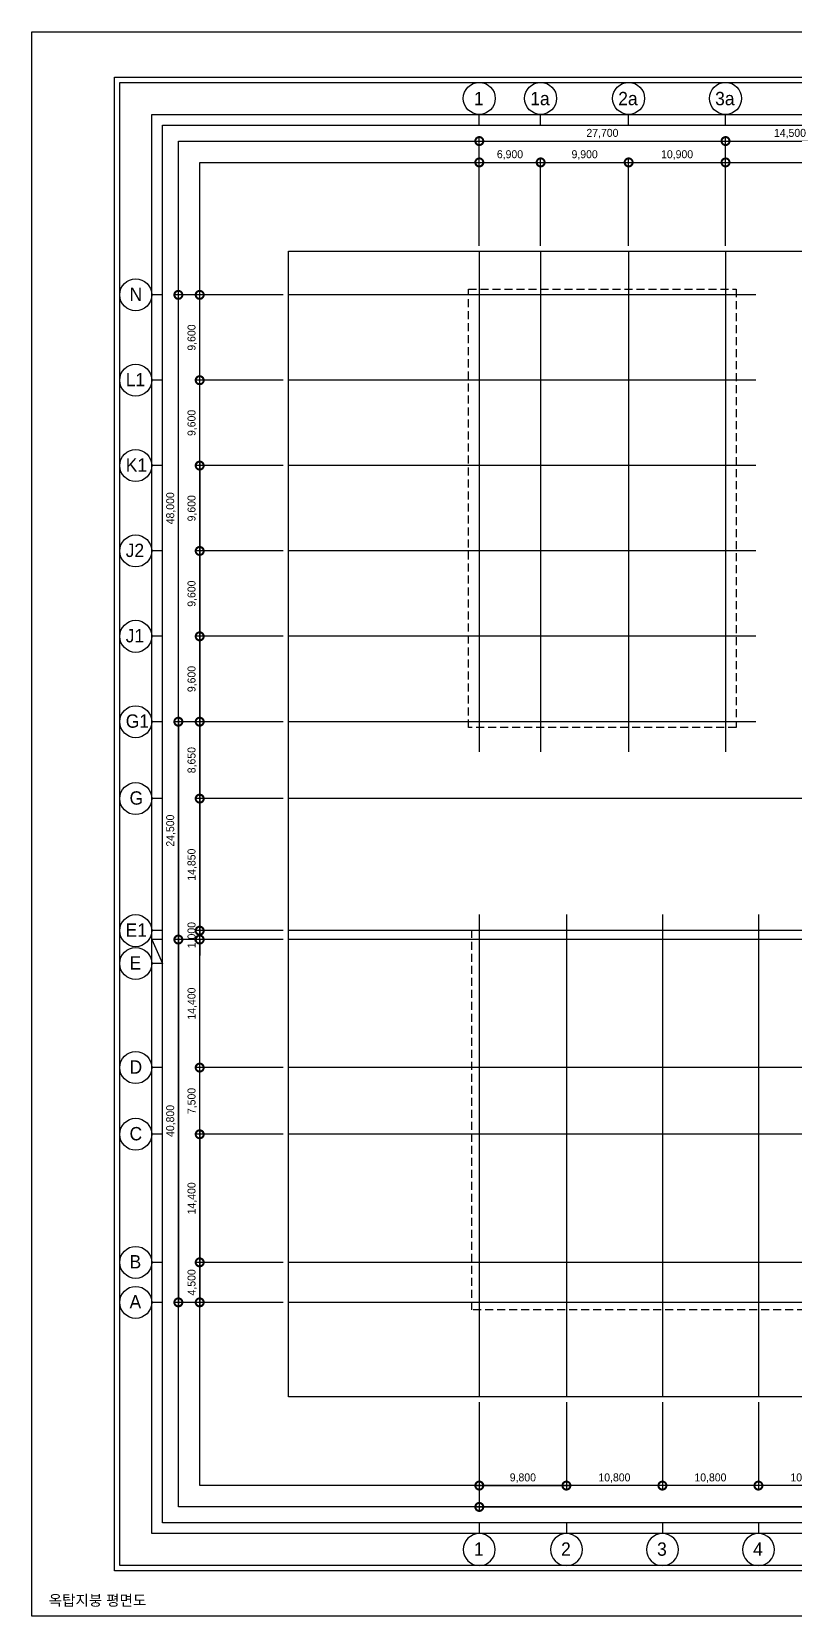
# Model space of a CAD drawing. Header units: millimetres. Extents: x 0 to 252300, y 0 to 178200.
# Drawn here: x 0 to 85903, y 0 to 178200 of the extents above; entities that cross this region are included whole.
import ezdxf
from ezdxf.enums import TextEntityAlignment as Align

# ---------------------------------------------------------------- set-up
doc = ezdxf.new("R2010")
doc.units = ezdxf.units.MM
doc.header["$LTSCALE"] = 300
doc.linetypes.add('H1', pattern=[1.5, 1, -0.5])
for name, color, linetype in [('A-CEN_axis', 12, 'Continuous'), ('A-DIM', 7, 'Continuous'), ('A-SYM-BUB', 3, 'Continuous'), ('BOUNDARY_추후 증축', 7, 'H1')]:
    doc.layers.add(name, color=color, linetype=linetype)
doc.layers.add('check1', color=191, linetype='Continuous', plot=False)
doc.layers.add('NOPLOT', color=191, linetype='Continuous', plot=False)
doc.styles.add('Gtx', font='Dotum.ttf')
doc.dimstyles.new('Gdim300', dxfattribs={"dimscale": 300, "dimtxt": 3, "dimasz": 6, "dimexe": 1.5, "dimexo": 2, "dimgap": 1, "dimtad": 1, "dimdec": 0, "dimzin": 0, "dimdsep": 46, "dimlunit": 6, "dimtxsty": 'Gtx', "dimblk": 'DOTSMALL', "dimblk1": 'DOTSMALL', "dimblk2": 'DOTSMALL', "dimcen": 1.5, "dimdle": 1.5, "dimclrd": 1, "dimclre": 1, "dimclrt": 256, "dimazin": 0, "dimtfac": 1, "dimtdec": 0, "dimtix": 1, "dimtmove": 2, "dimatfit": 3, "dimldrblk": 'DOTSMALL', "dimfxl": 1, "dimtolj": 1, "dimtzin": 0, "dimlwd": -1, "dimlwe": -1, "dimarcsym": 0})

# ---------------------------------------------------------------- blocks, each defined once
blk = doc.blocks.new('A$Cd589e0f6')
at = {"layer": 'check1'}
for points in [[(9900, -5700), (218700, -5700), (218700, -172500), (9900, -172500)], [(13500, -9300), (215100, -9300), (215100, -168900), (13500, -168900)], [(14700, -10500), (213900, -10500), (213900, -167700), (14700, -167700)], [(16500, -12300), (212100, -12300), (212100, -165900), (16500, -165900)], [(18900, -14700), (209700, -14700), (209700, -163500), (18900, -163500)], [(28900, -24700), (199700, -24700), (199700, -153500), (28900, -153500)]]:
    blk.add_lwpolyline(points, close=True, dxfattribs=at)
blk = doc.blocks.new('_DotSmall')
at = {"color": 0, "linetype": 'ByBlock', "const_width": 0.5}
blk.add_lwpolyline([(-0.0625, 0, 1), (0.0625, 0, 1)], format="xyb", close=True, dxfattribs=at)
blk = doc.blocks.new('*D48')
at = {"layer": 'A-DIM', "color": 1, "transparency": 16777216}
for p, q in [((9800, -124505), (9800, -134355)), ((20600, -124505), (20600, -134355)), ((21050, -133905), (9350, -133905))]:
    blk.add_line(p, q, dxfattribs=at)
at = {"layer": 'Defpoints', "color": 0, "transparency": 16777216}
for p in [(9800, -123905), (20600, -123905), (9800, -133905)]:
    blk.add_point(p, dxfattribs=at)
at = {"layer": 'A-DIM', "color": 1, "transparency": 16777216, "xscale": 1800, "yscale": 1800, "zscale": 1800, "rotation": 180}
blk.add_blockref('_DotSmall', (9800, -133905), dxfattribs=at)
at = {"layer": 'A-DIM', "color": 1, "transparency": 16777216, "xscale": 1800, "yscale": 1800, "zscale": 1800}
blk.add_blockref('_DotSmall', (20600, -133905), dxfattribs=at)
at = {"layer": 'A-DIM', "color": 3, "transparency": 16777216, "insert": (15200, -133068), "char_height": 900, "attachment_point": 5, "style": 'Gtx'}
blk.add_mtext('\\A1;10,800', dxfattribs=at)
blk = doc.blocks.new('*D49')
at = {"layer": 'A-DIM', "color": 1, "transparency": 16777216}
for p, q in [((0, -124505), (0, -134355)), ((9800, -124505), (9800, -134355)), ((-450, -133905), (10250, -133905))]:
    blk.add_line(p, q, dxfattribs=at)
at = {"layer": 'Defpoints', "color": 0, "transparency": 16777216}
for p in [(0, -123905), (9800, -123905), (9800, -133905)]:
    blk.add_point(p, dxfattribs=at)
at = {"layer": 'A-DIM', "color": 1, "transparency": 16777216, "xscale": 1800, "yscale": 1800, "zscale": 1800, "rotation": 180}
blk.add_blockref('_DotSmall', (0, -133905), dxfattribs=at)
at = {"layer": 'A-DIM', "color": 1, "transparency": 16777216, "xscale": 1800, "yscale": 1800, "zscale": 1800}
blk.add_blockref('_DotSmall', (9800, -133905), dxfattribs=at)
at = {"layer": 'A-DIM', "color": 3, "transparency": 16777216, "insert": (4900, -133068), "char_height": 900, "attachment_point": 5, "style": 'Gtx'}
blk.add_mtext('\\A1;9,800', dxfattribs=at)
blk = doc.blocks.new('*D50')
at = {"layer": 'A-DIM', "color": 1, "transparency": 16777216}
for p, q in [((0, -124505), (0, -136755)), ((84400, -124505), (84400, -136755)), ((-450, -136305), (84850, -136305))]:
    blk.add_line(p, q, dxfattribs=at)
at = {"layer": 'Defpoints', "color": 0, "transparency": 16777216}
for p in [(0, -123905), (84400, -123905), (84400, -136305)]:
    blk.add_point(p, dxfattribs=at)
at = {"layer": 'A-DIM', "color": 1, "transparency": 16777216, "xscale": 1800, "yscale": 1800, "zscale": 1800, "rotation": 180}
blk.add_blockref('_DotSmall', (0, -136305), dxfattribs=at)
at = {"layer": 'A-DIM', "color": 1, "transparency": 16777216, "xscale": 1800, "yscale": 1800, "zscale": 1800}
blk.add_blockref('_DotSmall', (84400, -136305), dxfattribs=at)
at = {"layer": 'A-DIM', "color": 3, "transparency": 16777216, "insert": (42200, -135468), "char_height": 900, "attachment_point": 5, "style": 'Gtx'}
blk.add_mtext('\\A1;84,400', dxfattribs=at)
blk = doc.blocks.new('*D51')
at = {"layer": 'A-DIM', "color": 1, "transparency": 16777216}
for p, q in [((20600, -124505), (20600, -134355)), ((31400, -124505), (31400, -134355)), ((31850, -133905), (20150, -133905))]:
    blk.add_line(p, q, dxfattribs=at)
at = {"layer": 'Defpoints', "color": 0, "transparency": 16777216}
for p in [(20600, -123905), (31400, -123905), (20600, -133905)]:
    blk.add_point(p, dxfattribs=at)
at = {"layer": 'A-DIM', "color": 1, "transparency": 16777216, "xscale": 1800, "yscale": 1800, "zscale": 1800, "rotation": 180}
blk.add_blockref('_DotSmall', (20600, -133905), dxfattribs=at)
at = {"layer": 'A-DIM', "color": 1, "transparency": 16777216, "xscale": 1800, "yscale": 1800, "zscale": 1800}
blk.add_blockref('_DotSmall', (31400, -133905), dxfattribs=at)
at = {"layer": 'A-DIM', "color": 3, "transparency": 16777216, "insert": (26000, -133068), "char_height": 900, "attachment_point": 5, "style": 'Gtx'}
blk.add_mtext('\\A1;10,800', dxfattribs=at)
blk = doc.blocks.new('*D52')
at = {"layer": 'A-DIM', "color": 1, "transparency": 16777216}
for p, q in [((31400, -124505), (31400, -134355)), ((42200, -124505), (42200, -134355)), ((42650, -133905), (30950, -133905))]:
    blk.add_line(p, q, dxfattribs=at)
at = {"layer": 'Defpoints', "color": 0, "transparency": 16777216}
for p in [(31400, -123905), (42200, -123905), (31400, -133905)]:
    blk.add_point(p, dxfattribs=at)
at = {"layer": 'A-DIM', "color": 1, "transparency": 16777216, "xscale": 1800, "yscale": 1800, "zscale": 1800, "rotation": 180}
blk.add_blockref('_DotSmall', (31400, -133905), dxfattribs=at)
at = {"layer": 'A-DIM', "color": 1, "transparency": 16777216, "xscale": 1800, "yscale": 1800, "zscale": 1800}
blk.add_blockref('_DotSmall', (42200, -133905), dxfattribs=at)
at = {"layer": 'A-DIM', "color": 3, "transparency": 16777216, "insert": (36800, -133068), "char_height": 900, "attachment_point": 5, "style": 'Gtx'}
blk.add_mtext('\\A1;10,800', dxfattribs=at)
blk = doc.blocks.new('*D62')
at = {"layer": 'A-DIM', "color": 1, "transparency": 16777216}
for p, q in [((-33854, -48450), (-33854, 450)), ((-22054, 0), (-34304, 0)), ((-22054, -48000), (-34304, -48000))]:
    blk.add_line(p, q, dxfattribs=at)
at = {"layer": 'Defpoints', "color": 0, "transparency": 16777216}
for p in [(-33854, 0), (-21454, 0), (-21454, -48000)]:
    blk.add_point(p, dxfattribs=at)
at = {"layer": 'A-DIM', "color": 1, "transparency": 16777216, "xscale": 1800, "yscale": 1800, "zscale": 1800}
for p, rotation in [((-33854, 0), 90), ((-33854, -48000), 270)]:
    blk.add_blockref('_DotSmall', p, dxfattribs=dict(at, rotation=rotation))
at = {"layer": 'A-DIM', "color": 3, "transparency": 16777216, "insert": (-34691, -24000), "char_height": 900, "attachment_point": 5, "rotation": 90, "style": 'Gtx'}
blk.add_mtext('\\A1;48,000', dxfattribs=at)
blk = doc.blocks.new('*D63')
at = {"layer": 'A-DIM', "color": 1, "transparency": 16777216}
for p, q in [((-31454, -28350), (-31454, -38850)), ((-22054, -28800), (-31904, -28800)), ((-22054, -38400), (-31904, -38400))]:
    blk.add_line(p, q, dxfattribs=at)
at = {"layer": 'Defpoints', "color": 0, "transparency": 16777216}
for p in [(-21454, -28800), (-31454, -38400), (-21454, -38400)]:
    blk.add_point(p, dxfattribs=at)
at = {"layer": 'A-DIM', "color": 1, "transparency": 16777216, "xscale": 1800, "yscale": 1800, "zscale": 1800}
for p, rotation in [((-31454, -28800), 90), ((-31454, -38400), 270)]:
    blk.add_blockref('_DotSmall', p, dxfattribs=dict(at, rotation=rotation))
at = {"layer": 'A-DIM', "color": 3, "transparency": 16777216, "insert": (-32291, -33600), "char_height": 900, "attachment_point": 5, "rotation": 90, "style": 'Gtx'}
blk.add_mtext('\\A1;9,600', dxfattribs=at)
blk = doc.blocks.new('*D64')
at = {"layer": 'A-DIM', "color": 1, "transparency": 16777216}
for p, q in [((-22054, -38400), (-31904, -38400)), ((-31454, -37950), (-31454, -48450)), ((-22054, -48000), (-31904, -48000))]:
    blk.add_line(p, q, dxfattribs=at)
at = {"layer": 'Defpoints', "color": 0, "transparency": 16777216}
for p in [(-21454, -38400), (-31454, -48000), (-21454, -48000)]:
    blk.add_point(p, dxfattribs=at)
at = {"layer": 'A-DIM', "color": 1, "transparency": 16777216, "xscale": 1800, "yscale": 1800, "zscale": 1800}
for p, rotation in [((-31454, -38400), 90), ((-31454, -48000), 270)]:
    blk.add_blockref('_DotSmall', p, dxfattribs=dict(at, rotation=rotation))
at = {"layer": 'A-DIM', "color": 3, "transparency": 16777216, "insert": (-32291, -43200), "char_height": 900, "attachment_point": 5, "rotation": 90, "style": 'Gtx'}
blk.add_mtext('\\A1;9,600', dxfattribs=at)
blk = doc.blocks.new('*D65')
at = {"layer": 'A-DIM', "color": 1, "transparency": 16777216}
for p, q in [((-22054, -9600), (-31904, -9600)), ((-31454, -19650), (-31454, -9150)), ((-22054, -19200), (-31904, -19200))]:
    blk.add_line(p, q, dxfattribs=at)
at = {"layer": 'Defpoints', "color": 0, "transparency": 16777216}
for p in [(-31454, -9600), (-21454, -9600), (-21454, -19200)]:
    blk.add_point(p, dxfattribs=at)
at = {"layer": 'A-DIM', "color": 1, "transparency": 16777216, "xscale": 1800, "yscale": 1800, "zscale": 1800}
for p, rotation in [((-31454, -9600), 90), ((-31454, -19200), 270)]:
    blk.add_blockref('_DotSmall', p, dxfattribs=dict(at, rotation=rotation))
at = {"layer": 'A-DIM', "color": 3, "transparency": 16777216, "insert": (-32291, -14400), "char_height": 900, "attachment_point": 5, "rotation": 90, "style": 'Gtx'}
blk.add_mtext('\\A1;9,600', dxfattribs=at)
blk = doc.blocks.new('*D66')
at = {"layer": 'A-DIM', "color": 1, "transparency": 16777216}
for p, q in [((-31454, -10050), (-31454, 450)), ((-22054, 0), (-31904, 0)), ((-22054, -9600), (-31904, -9600))]:
    blk.add_line(p, q, dxfattribs=at)
at = {"layer": 'Defpoints', "color": 0, "transparency": 16777216}
for p in [(-31454, 0), (-21454, 0), (-21454, -9600)]:
    blk.add_point(p, dxfattribs=at)
at = {"layer": 'A-DIM', "color": 1, "transparency": 16777216, "xscale": 1800, "yscale": 1800, "zscale": 1800}
for p, rotation in [((-31454, 0), 90), ((-31454, -9600), 270)]:
    blk.add_blockref('_DotSmall', p, dxfattribs=dict(at, rotation=rotation))
at = {"layer": 'A-DIM', "color": 3, "transparency": 16777216, "insert": (-32291, -4800), "char_height": 900, "attachment_point": 5, "rotation": 90, "style": 'Gtx'}
blk.add_mtext('\\A1;9,600', dxfattribs=at)
blk = doc.blocks.new('*D67')
at = {"layer": 'A-DIM', "color": 1, "transparency": 16777216}
for p, q in [((-22054, -19200), (-31904, -19200)), ((-31454, -18750), (-31454, -29250)), ((-22054, -28800), (-31904, -28800))]:
    blk.add_line(p, q, dxfattribs=at)
at = {"layer": 'Defpoints', "color": 0, "transparency": 16777216}
for p in [(-21454, -19200), (-31454, -28800), (-21454, -28800)]:
    blk.add_point(p, dxfattribs=at)
at = {"layer": 'A-DIM', "color": 1, "transparency": 16777216, "xscale": 1800, "yscale": 1800, "zscale": 1800}
for p, rotation in [((-31454, -19200), 90), ((-31454, -28800), 270)]:
    blk.add_blockref('_DotSmall', p, dxfattribs=dict(at, rotation=rotation))
at = {"layer": 'A-DIM', "color": 3, "transparency": 16777216, "insert": (-32291, -24000), "char_height": 900, "attachment_point": 5, "rotation": 90, "style": 'Gtx'}
blk.add_mtext('\\A1;9,600', dxfattribs=at)
blk = doc.blocks.new('*D68')
at = {"layer": 'A-DIM', "color": 1, "transparency": 16777216}
for p, q in [((-450, 17295), (28150, 17295)), ((0, 5495), (0, 17745)), ((27700, 5495), (27700, 17745))]:
    blk.add_line(p, q, dxfattribs=at)
at = {"layer": 'Defpoints', "color": 0, "transparency": 16777216}
for p in [(27700, 17295), (0, 4895), (27700, 4895)]:
    blk.add_point(p, dxfattribs=at)
at = {"layer": 'A-DIM', "color": 1, "transparency": 16777216, "xscale": 1800, "yscale": 1800, "zscale": 1800, "rotation": 180}
blk.add_blockref('_DotSmall', (0, 17295), dxfattribs=at)
at = {"layer": 'A-DIM', "color": 1, "transparency": 16777216, "xscale": 1800, "yscale": 1800, "zscale": 1800}
blk.add_blockref('_DotSmall', (27700, 17295), dxfattribs=at)
at = {"layer": 'A-DIM', "color": 3, "transparency": 16777216, "insert": (13850, 18132), "char_height": 900, "attachment_point": 5, "style": 'Gtx'}
blk.add_mtext('\\A1;27,700', dxfattribs=at)
blk = doc.blocks.new('*D8')
at = {"layer": 'A-DIM', "color": 1, "transparency": 16777216}
for p, q in [((27250, 17295), (42650, 17295)), ((27700, 5495), (27700, 17745)), ((42200, 5495), (42200, 17745))]:
    blk.add_line(p, q, dxfattribs=at)
at = {"layer": 'Defpoints', "color": 0, "transparency": 16777216}
for p in [(42200, 17295), (27700, 4895), (42200, 4895)]:
    blk.add_point(p, dxfattribs=at)
at = {"layer": 'A-DIM', "color": 1, "transparency": 16777216, "xscale": 1800, "yscale": 1800, "zscale": 1800, "rotation": 180}
blk.add_blockref('_DotSmall', (27700, 17295), dxfattribs=at)
at = {"layer": 'A-DIM', "color": 1, "transparency": 16777216, "xscale": 1800, "yscale": 1800, "zscale": 1800}
blk.add_blockref('_DotSmall', (42200, 17295), dxfattribs=at)
at = {"layer": 'A-DIM', "color": 3, "transparency": 16777216, "insert": (34950, 18132), "char_height": 900, "attachment_point": 5, "style": 'Gtx'}
blk.add_mtext('\\A1;14,500', dxfattribs=at)
blk = doc.blocks.new('*D9')
at = {"layer": 'A-DIM', "color": 1, "transparency": 16777216}
for p, q in [((16350, 14895), (28150, 14895)), ((16800, 5495), (16800, 15345)), ((27700, 5495), (27700, 15345))]:
    blk.add_line(p, q, dxfattribs=at)
at = {"layer": 'Defpoints', "color": 0, "transparency": 16777216}
for p in [(27700, 14895), (16800, 4895), (27700, 4895)]:
    blk.add_point(p, dxfattribs=at)
at = {"layer": 'A-DIM', "color": 1, "transparency": 16777216, "xscale": 1800, "yscale": 1800, "zscale": 1800, "rotation": 180}
blk.add_blockref('_DotSmall', (16800, 14895), dxfattribs=at)
at = {"layer": 'A-DIM', "color": 1, "transparency": 16777216, "xscale": 1800, "yscale": 1800, "zscale": 1800}
blk.add_blockref('_DotSmall', (27700, 14895), dxfattribs=at)
at = {"layer": 'A-DIM', "color": 3, "transparency": 16777216, "insert": (22250, 15732), "char_height": 900, "attachment_point": 5, "style": 'Gtx'}
blk.add_mtext('\\A1;10,900', dxfattribs=at)
blk = doc.blocks.new('*D10')
at = {"layer": 'A-DIM', "color": 1, "transparency": 16777216}
for p, q in [((6450, 14895), (17250, 14895)), ((6900, 5495), (6900, 15345)), ((16800, 5495), (16800, 15345))]:
    blk.add_line(p, q, dxfattribs=at)
at = {"layer": 'Defpoints', "color": 0, "transparency": 16777216}
for p in [(16800, 14895), (6900, 4895), (16800, 4895)]:
    blk.add_point(p, dxfattribs=at)
at = {"layer": 'A-DIM', "color": 1, "transparency": 16777216, "xscale": 1800, "yscale": 1800, "zscale": 1800, "rotation": 180}
blk.add_blockref('_DotSmall', (6900, 14895), dxfattribs=at)
at = {"layer": 'A-DIM', "color": 1, "transparency": 16777216, "xscale": 1800, "yscale": 1800, "zscale": 1800}
blk.add_blockref('_DotSmall', (16800, 14895), dxfattribs=at)
at = {"layer": 'A-DIM', "color": 3, "transparency": 16777216, "insert": (11850, 15732), "char_height": 900, "attachment_point": 5, "style": 'Gtx'}
blk.add_mtext('\\A1;9,900', dxfattribs=at)
blk = doc.blocks.new('*D11')
at = {"layer": 'A-DIM', "color": 1, "transparency": 16777216}
for p, q in [((-450, 14895), (7350, 14895)), ((0, 5495), (0, 15345)), ((6900, 5495), (6900, 15345))]:
    blk.add_line(p, q, dxfattribs=at)
at = {"layer": 'Defpoints', "color": 0, "transparency": 16777216}
for p in [(6900, 14895), (0, 4895), (6900, 4895)]:
    blk.add_point(p, dxfattribs=at)
at = {"layer": 'A-DIM', "color": 1, "transparency": 16777216, "xscale": 1800, "yscale": 1800, "zscale": 1800, "rotation": 180}
blk.add_blockref('_DotSmall', (0, 14895), dxfattribs=at)
at = {"layer": 'A-DIM', "color": 1, "transparency": 16777216, "xscale": 1800, "yscale": 1800, "zscale": 1800}
blk.add_blockref('_DotSmall', (6900, 14895), dxfattribs=at)
at = {"layer": 'A-DIM', "color": 3, "transparency": 16777216, "insert": (3450, 15732), "char_height": 900, "attachment_point": 5, "style": 'Gtx'}
blk.add_mtext('\\A1;6,900', dxfattribs=at)
blk = doc.blocks.new('*D13')
at = {"layer": 'A-DIM', "color": 1, "transparency": 16777216}
for p, q in [((-22054, -72500), (-34304, -72500)), ((-33854, -72050), (-33854, -113750)), ((-22054, -113300), (-34304, -113300))]:
    blk.add_line(p, q, dxfattribs=at)
at = {"layer": 'Defpoints', "color": 0, "transparency": 16777216}
for p in [(-21454, -72500), (-33854, -113300), (-21454, -113300)]:
    blk.add_point(p, dxfattribs=at)
at = {"layer": 'A-DIM', "color": 1, "transparency": 16777216, "xscale": 1800, "yscale": 1800, "zscale": 1800}
for p, rotation in [((-33854, -72500), 90), ((-33854, -113300), 270)]:
    blk.add_blockref('_DotSmall', p, dxfattribs=dict(at, rotation=rotation))
at = {"layer": 'A-DIM', "color": 3, "transparency": 16777216, "insert": (-34691, -92900), "char_height": 900, "attachment_point": 5, "rotation": 90, "style": 'Gtx'}
blk.add_mtext('\\A1;40,800', dxfattribs=at)
blk = doc.blocks.new('*D14')
at = {"layer": 'A-DIM', "color": 1, "transparency": 16777216}
for p, q in [((-22054, -86900), (-31904, -86900)), ((-31454, -94850), (-31454, -86450)), ((-22054, -94400), (-31904, -94400))]:
    blk.add_line(p, q, dxfattribs=at)
at = {"layer": 'Defpoints', "color": 0, "transparency": 16777216}
for p in [(-31454, -86900), (-21454, -86900), (-21454, -94400)]:
    blk.add_point(p, dxfattribs=at)
at = {"layer": 'A-DIM', "color": 1, "transparency": 16777216, "xscale": 1800, "yscale": 1800, "zscale": 1800}
for p, rotation in [((-31454, -86900), 90), ((-31454, -94400), 270)]:
    blk.add_blockref('_DotSmall', p, dxfattribs=dict(at, rotation=rotation))
at = {"layer": 'A-DIM', "color": 3, "transparency": 16777216, "insert": (-32291, -90650), "char_height": 900, "attachment_point": 5, "rotation": 90, "style": 'Gtx'}
blk.add_mtext('\\A1;7,500', dxfattribs=at)
blk = doc.blocks.new('*D15')
at = {"layer": 'A-DIM', "color": 1, "transparency": 16777216}
for p, q in [((-22054, -72500), (-31904, -72500)), ((-31454, -87350), (-31454, -72050)), ((-22054, -86900), (-31904, -86900))]:
    blk.add_line(p, q, dxfattribs=at)
at = {"layer": 'Defpoints', "color": 0, "transparency": 16777216}
for p in [(-31454, -72500), (-21454, -72500), (-21454, -86900)]:
    blk.add_point(p, dxfattribs=at)
at = {"layer": 'A-DIM', "color": 1, "transparency": 16777216, "xscale": 1800, "yscale": 1800, "zscale": 1800}
for p, rotation in [((-31454, -72500), 90), ((-31454, -86900), 270)]:
    blk.add_blockref('_DotSmall', p, dxfattribs=dict(at, rotation=rotation))
at = {"layer": 'A-DIM', "color": 3, "transparency": 16777216, "insert": (-32291, -79700), "char_height": 900, "attachment_point": 5, "rotation": 90, "style": 'Gtx'}
blk.add_mtext('\\A1;14,400', dxfattribs=at)
blk = doc.blocks.new('*D16')
at = {"layer": 'A-DIM', "color": 1, "transparency": 16777216}
for p, q in [((-22054, -94400), (-31904, -94400)), ((-31454, -93950), (-31454, -109250)), ((-22054, -108800), (-31904, -108800))]:
    blk.add_line(p, q, dxfattribs=at)
at = {"layer": 'Defpoints', "color": 0, "transparency": 16777216}
for p in [(-21454, -94400), (-31454, -108800), (-21454, -108800)]:
    blk.add_point(p, dxfattribs=at)
at = {"layer": 'A-DIM', "color": 1, "transparency": 16777216, "xscale": 1800, "yscale": 1800, "zscale": 1800}
for p, rotation in [((-31454, -94400), 90), ((-31454, -108800), 270)]:
    blk.add_blockref('_DotSmall', p, dxfattribs=dict(at, rotation=rotation))
at = {"layer": 'A-DIM', "color": 3, "transparency": 16777216, "insert": (-32291, -101600), "char_height": 900, "attachment_point": 5, "rotation": 90, "style": 'Gtx'}
blk.add_mtext('\\A1;14,400', dxfattribs=at)
blk = doc.blocks.new('*D17')
at = {"layer": 'A-DIM', "color": 1, "transparency": 16777216}
for p, q in [((-31454, -108350), (-31454, -113750)), ((-22054, -108800), (-31904, -108800)), ((-22054, -113300), (-31904, -113300))]:
    blk.add_line(p, q, dxfattribs=at)
at = {"layer": 'Defpoints', "color": 0, "transparency": 16777216}
for p in [(-21454, -108800), (-31454, -113300), (-21454, -113300)]:
    blk.add_point(p, dxfattribs=at)
at = {"layer": 'A-DIM', "color": 1, "transparency": 16777216, "xscale": 1800, "yscale": 1800, "zscale": 1800}
for p, rotation in [((-31454, -108800), 90), ((-31454, -113300), 270)]:
    blk.add_blockref('_DotSmall', p, dxfattribs=dict(at, rotation=rotation))
at = {"layer": 'A-DIM', "color": 3, "transparency": 16777216, "insert": (-32291, -111050), "char_height": 900, "attachment_point": 5, "rotation": 90, "style": 'Gtx'}
blk.add_mtext('\\A1;4,500', dxfattribs=at)
blk = doc.blocks.new('*D18')
at = {"layer": 'A-DIM', "color": 1, "transparency": 16777216}
for p, q in [((-22054, -48000), (-31904, -48000)), ((-31454, -47550), (-31454, -57100)), ((-22054, -56650), (-31904, -56650))]:
    blk.add_line(p, q, dxfattribs=at)
at = {"layer": 'Defpoints', "color": 0, "transparency": 16777216}
for p in [(-21454, -48000), (-31454, -56650), (-21454, -56650)]:
    blk.add_point(p, dxfattribs=at)
at = {"layer": 'A-DIM', "color": 1, "transparency": 16777216, "xscale": 1800, "yscale": 1800, "zscale": 1800}
for p, rotation in [((-31454, -48000), 90), ((-31454, -56650), 270)]:
    blk.add_blockref('_DotSmall', p, dxfattribs=dict(at, rotation=rotation))
at = {"layer": 'A-DIM', "color": 3, "transparency": 16777216, "insert": (-32291, -52325), "char_height": 900, "attachment_point": 5, "rotation": 90, "style": 'Gtx'}
blk.add_mtext('\\A1;8,650', dxfattribs=at)
blk = doc.blocks.new('*D33')
at = {"layer": 'A-DIM', "color": 1, "transparency": 16777216}
for p, q in [((-31454, -71500), (-31454, -69700)), ((-22054, -71500), (-31904, -71500)), ((-22054, -72500), (-31904, -72500)), ((-31454, -72500), (-31454, -71500)), ((-31454, -72500), (-31454, -74300))]:
    blk.add_line(p, q, dxfattribs=at)
at = {"layer": 'Defpoints', "color": 0, "transparency": 16777216}
for p in [(-31454, -71500), (-21454, -71500), (-21454, -72500)]:
    blk.add_point(p, dxfattribs=at)
at = {"layer": 'A-DIM', "color": 1, "transparency": 16777216, "xscale": 1800, "yscale": 1800, "zscale": 1800}
for p, rotation in [((-31454, -71500), 270), ((-31454, -72500), 90)]:
    blk.add_blockref('_DotSmall', p, dxfattribs=dict(at, rotation=rotation))
at = {"layer": 'A-DIM', "color": 3, "transparency": 16777216, "insert": (-32291, -72000), "char_height": 900, "attachment_point": 5, "rotation": 90, "style": 'Gtx'}
blk.add_mtext('\\A1;1,000', dxfattribs=at)
blk = doc.blocks.new('*D34')
at = {"layer": 'A-DIM', "color": 1, "transparency": 16777216}
for p, q in [((-22054, -48000), (-34304, -48000)), ((-33854, -47550), (-33854, -72950)), ((-22054, -72500), (-34304, -72500))]:
    blk.add_line(p, q, dxfattribs=at)
at = {"layer": 'Defpoints', "color": 0, "transparency": 16777216}
for p in [(-21454, -48000), (-33854, -72500), (-21454, -72500)]:
    blk.add_point(p, dxfattribs=at)
at = {"layer": 'A-DIM', "color": 1, "transparency": 16777216, "xscale": 1800, "yscale": 1800, "zscale": 1800}
for p, rotation in [((-33854, -48000), 90), ((-33854, -72500), 270)]:
    blk.add_blockref('_DotSmall', p, dxfattribs=dict(at, rotation=rotation))
at = {"layer": 'A-DIM', "color": 3, "transparency": 16777216, "insert": (-34691, -60250), "char_height": 900, "attachment_point": 5, "rotation": 90, "style": 'Gtx'}
blk.add_mtext('\\A1;24,500', dxfattribs=at)
blk = doc.blocks.new('*D37')
at = {"layer": 'A-DIM', "color": 1, "transparency": 16777216}
for p, q in [((-22054, -56650), (-31904, -56650)), ((-31454, -56200), (-31454, -71950)), ((-22054, -71500), (-31904, -71500))]:
    blk.add_line(p, q, dxfattribs=at)
at = {"layer": 'Defpoints', "color": 0, "transparency": 16777216}
for p in [(-21454, -56650), (-31454, -71500), (-21454, -71500)]:
    blk.add_point(p, dxfattribs=at)
at = {"layer": 'A-DIM', "color": 1, "transparency": 16777216, "xscale": 1800, "yscale": 1800, "zscale": 1800}
for p, rotation in [((-31454, -56650), 90), ((-31454, -71500), 270)]:
    blk.add_blockref('_DotSmall', p, dxfattribs=dict(at, rotation=rotation))
at = {"layer": 'A-DIM', "color": 3, "transparency": 16777216, "insert": (-32291, -64075), "char_height": 900, "attachment_point": 5, "rotation": 90, "style": 'Gtx'}
blk.add_mtext('\\A1;14,850', dxfattribs=at)
blk = doc.blocks.new('grid-noplot-update')
at = {"layer": 'A-CEN_axis'}
for p, q in [((0, 4895), (0, -51400)), ((6900, 4895), (6900, -51400)), ((16800, 4895), (16800, -51400)), ((27700, 4895), (27700, -51400)), ((31100, 0), (-21453.6, 0)), ((31100, -9600), (-21453.6, -9600)), ((31100, -19200), (-21453.6, -19200)), ((31100, -28800), (-21453.6, -28800)), ((31100, -38400), (-21453.6, -38400)), ((31100, -48000), (-21453.6, -48000)), ((101253.8, -56650), (-21453.6, -56650)), ((0, -69700), (0, -123905)), ((9800, -69700), (9800, -123905)), ((20600, -69700), (20600, -123905)), ((31400, -69700), (31400, -123905)), ((87800, -71500), (-21453.6, -71500)), ((87800, -72500), (-21453.6, -72500)), ((87800, -86900), (-21453.6, -86900)), ((87800, -94400), (-21453.6, -94400)), ((87800, -108800), (-21453.6, -108800)), ((87800, -113300), (-21453.6, -113300))]:
    blk.add_line(p, q, dxfattribs=at)
at = {"layer": 'A-SYM-BUB', "color": 7, "elevation": 0}
for points in [[(0, 19095), (0, 20295, -1), (0, 23895, -1), (0, 20295, 0)], [(6900, 19095), (6900, 20295, -1), (6900, 23895, -1), (6900, 20295, 0)], [(16800, 19095), (16800, 20295, -1), (16800, 23895, -1), (16800, 20295, 0)], [(27700, 19095), (27700, 20295, -1), (27700, 23895, -1), (27700, 20295, 0)], [(-35653.6, 0), (-36853.6, 0, -1), (-40453.6, 0, -1), (-36853.6, 0, 0)], [(-35653.6, -9600), (-36853.6, -9600, -1), (-40453.6, -9600, -1), (-36853.6, -9600, 0)], [(-35653.6, -19200), (-36853.6, -19200, -1), (-40453.6, -19200, -1), (-36853.6, -19200, 0)], [(-35653.6, -28800), (-36853.6, -28800, -1), (-40453.6, -28800, -1), (-36853.6, -28800, 0)], [(-35653.6, -38400), (-36853.6, -38400, -1), (-40453.6, -38400, -1), (-36853.6, -38400, 0)], [(-35653.6, -48000), (-36853.6, -48000, -1), (-40453.6, -48000, -1), (-36853.6, -48000, 0)], [(0, -138105), (0, -139305, 1), (0, -142905, 1), (0, -139305, 0)], [(9800, -138105), (9800, -139305, 1), (9800, -142905, 1), (9800, -139305, 0)], [(20600, -138105), (20600, -139305, 1), (20600, -142905, 1), (20600, -139305, 0)], [(31400, -138105), (31400, -139305, 1), (31400, -142905, 1), (31400, -139305, 0)]]:
    blk.add_lwpolyline(points, format="xyb", dxfattribs=at)
at = {"layer": 'A-SYM-BUB', "color": 7}
for points in [[(-35653.6, -56650), (-36853.6, -56650, -1), (-40453.6, -56650, -1), (-36853.6, -56650, 0)], [(-35653.6, -71500), (-36853.6, -71500, -1), (-40453.6, -71500, -1), (-36853.6, -71500, 0)], [(-35653.6, -75197.1), (-36853.6, -75197.1, -1), (-40453.6, -75197.1, -1), (-36853.6, -75197.1, 0)], [(-35653.6, -86900), (-36853.6, -86900, -1), (-40453.6, -86900, -1), (-36853.6, -86900, 0)], [(-35653.6, -94400), (-36853.6, -94400, -1), (-40453.6, -94400, -1), (-36853.6, -94400, 0)], [(-35653.6, -108800), (-36853.6, -108800, -1), (-40453.6, -108800, -1), (-36853.6, -108800, 0)], [(-35653.6, -113300), (-36853.6, -113300, -1), (-40453.6, -113300, -1), (-36853.6, -113300, 0)]]:
    blk.add_lwpolyline(points, format="xyb", dxfattribs=at)
blk.add_lwpolyline([(-35653.6, -72500), (-36853.6, -72500), (-35653.6, -75197.1)], dxfattribs=at)
at = {"layer": 'A-SYM-BUB', "style": 'Gtx'}
for s, p in [('1', (-601.5, 21329)), ('1a', (5730.1, 21329)), ('2a', (15630.1, 21329)), ('3a', (26530.1, 21329)), ('N', (-39344.3, -680.7)), ('L1', (-39773.6, -10280.7)), ('K1', (-39773.6, -19880.7)), ('J2', (-39773.6, -29480.7)), ('J1', (-39773.6, -39080.7)), ('G1', (-39773.6, -48680.7)), ('G', (-39344.3, -57330.7)), ('E1', (-39787.6, -72180.7)), ('E', (-39344.3, -75877.8)), ('D', (-39344.3, -87580.7)), ('C', (-39344.3, -95080.7)), ('B', (-39344.3, -109480.7)), ('A', (-39344.3, -113980.7)), ('1', (-601.5, -141796.3)), ('2', (9198.5, -141796.3)), ('3', (19998.5, -141796.3)), ('4', (30798.5, -141796.3))]:
    blk.add_text(s, height=1500, dxfattribs=at).set_placement(p)
at = {"layer": 'A-DIM'}
for base, p1, p2, angle, override, picture, middle in [((27700, 17295), (0, 4895), (27700, 4895), 180, {"dimtxsty": 'Gtx', "dimclrt": 3}, '*D68', (13850, 18132.3)), ((42200, 17295), (27700, 4895), (42200, 4895), 180, {"dimtxsty": 'Gtx', "dimclrt": 3}, '*D8', (34950, 18132.3)), ((6900, 14895), (0, 4895), (6900, 4895), 180, {"dimtxsty": 'Gtx', "dimclrt": 3}, '*D11', (3450, 15732.3)), ((16800, 14895), (6900, 4895), (16800, 4895), 180, {"dimtxsty": 'Gtx', "dimclrt": 3}, '*D10', (11850, 15732.3)), ((27700, 14895), (16800, 4895), (27700, 4895), 180, {"dimtxsty": 'Gtx', "dimclrt": 3}, '*D9', (22250, 15732.3)), ((-33853.6, 0), (-21453.6, -48000), (-21453.6, 0), 270, {"dimtxsty": 'Gtx', "dimclrt": 3}, '*D62', (-34690.9, -24000)), ((-31453.6, 0), (-21453.6, -9600), (-21453.6, 0), 90, {"dimtxsty": 'Gtx', "dimclrt": 3}, '*D66', (-32290.9, -4800)), ((-31453.6, -9600), (-21453.6, -19200), (-21453.6, -9600), 90, {"dimtxsty": 'Gtx', "dimclrt": 3}, '*D65', (-32290.9, -14400)), ((-31453.6, -28800), (-21453.6, -19200), (-21453.6, -28800), 270, {"dimtxsty": 'Gtx', "dimclrt": 3}, '*D67', (-32290.9, -24000)), ((-31453.6, -38400), (-21453.6, -28800), (-21453.6, -38400), 270, {"dimtxsty": 'Gtx', "dimclrt": 3}, '*D63', (-32290.9, -33600)), ((-31453.6, -48000), (-21453.6, -38400), (-21453.6, -48000), 270, {"dimtxsty": 'Gtx', "dimclrt": 3}, '*D64', (-32290.9, -43200)), ((-33853.6, -72500), (-21453.6, -48000), (-21453.6, -72500), 90, {"dimclrt": 3}, '*D34', (-34690.9, -60250)), ((-31453.6, -56650), (-21453.6, -48000), (-21453.6, -56650), 90, {"dimclrt": 3}, '*D18', (-32290.9, -52325)), ((-31453.6, -71500), (-21453.6, -56650), (-21453.6, -71500), 90, {"dimclrt": 3}, '*D37', (-32290.9, -64075)), ((-31453.6, -71500), (-21453.6, -72500), (-21453.6, -71500), 270, {"dimclrt": 3}, '*D33', (-32290.9, -72000)), ((-33853.6, -113300), (-21453.6, -72500), (-21453.6, -113300), 90, {"dimtxsty": 'Gtx', "dimclrt": 3}, '*D13', (-34690.9, -92900)), ((-31453.6, -72500), (-21453.6, -86900), (-21453.6, -72500), 90, {"dimtxsty": 'Gtx', "dimclrt": 3}, '*D15', (-32290.9, -79700)), ((-31453.6, -86900), (-21453.6, -94400), (-21453.6, -86900), 90, {"dimtxsty": 'Gtx', "dimclrt": 3}, '*D14', (-32290.9, -90650)), ((-31453.6, -108800), (-21453.6, -94400), (-21453.6, -108800), 270, {"dimtxsty": 'Gtx', "dimclrt": 3}, '*D16', (-32290.9, -101600)), ((-31453.6, -113300), (-21453.6, -108800), (-21453.6, -113300), 270, {"dimtxsty": 'Gtx', "dimclrt": 3}, '*D17', (-32290.9, -111050)), ((84400, -136305), (0, -123905), (84400, -123905), 180, {"dimtxsty": 'Gtx', "dimclrt": 3}, '*D50', (42200, -135467.7)), ((9800, -133905), (20600, -123905), (9800, -123905), 180, {"dimtxsty": 'Gtx', "dimclrt": 3}, '*D48', (15200, -133067.7)), ((20600, -133905), (31400, -123905), (20600, -123905), 180, {"dimtxsty": 'Gtx', "dimclrt": 3}, '*D51', (26000, -133067.7)), ((31400, -133905), (42200, -123905), (31400, -123905), 180, {"dimtxsty": 'Gtx', "dimclrt": 3}, '*D52', (36800, -133067.7))]:
    dim = blk.add_linear_dim(base=base, p1=p1, p2=p2, angle=angle, dimstyle='Gdim300', override=override, dxfattribs=at)
    dim.commit()
    dim.dimension.update_dxf_attribs({"geometry": picture, "text_midpoint": middle})
dim = blk.add_linear_dim(base=(9800, -133905), p1=(0, -123905), p2=(9800, -123905), dimstyle='Gdim300', override={"dimtxsty": 'Gtx', "dimclrt": 3}, dxfattribs=at)
dim.commit()
dim.dimension.update_dxf_attribs({"geometry": '*D49', "text_midpoint": (4900, -133067.7)})

msp = doc.modelspace()

# ---------------------------------------------------------------- linework, layer by layer
at = {"layer": 'BOUNDARY_추후 증축', "ltscale": 3}
msp.add_lwpolyline([(49154, 149255), (79254, 149255), (79254, 99955), (49154, 99955)], close=True, dxfattribs=at)
at = {"layer": 'BOUNDARY_추후 증축', "ltscale": 3, "elevation": 0}
msp.add_lwpolyline([(135604, 77155), (135604, 34455), (49504, 34455), (49504, 77155)], close=True, dxfattribs=at)
at = {"layer": 'NOPLOT'}
for points in [[(0, 178200), (252300, 178200), (252300, 0), (0, 0)], [(0, 178200), (252300, 178200), (252300, 0), (0, 0)], [(9300, 173100), (219300, 173100), (219300, 5100), (9300, 5100)]]:
    msp.add_lwpolyline(points, close=True, dxfattribs=at)

# ---------------------------------------------------------------- block references
at = {"layer": 'A-CEN_axis'}
msp.add_blockref('grid-noplot-update', (50354, 148605), dxfattribs=at)
at = {"layer": 'check1'}
msp.add_blockref('A$Cd589e0f6', (0, 178200), dxfattribs=at)

# ---------------------------------------------------------------- texts
at = {"layer": 'NOPLOT', "style": 'Gtx'}
msp.add_text('옥탑지붕 평면도', height=1200, dxfattribs=at).set_placement((7405, 1808), align=Align.MIDDLE)

doc.saveas('drawing.dxf')
